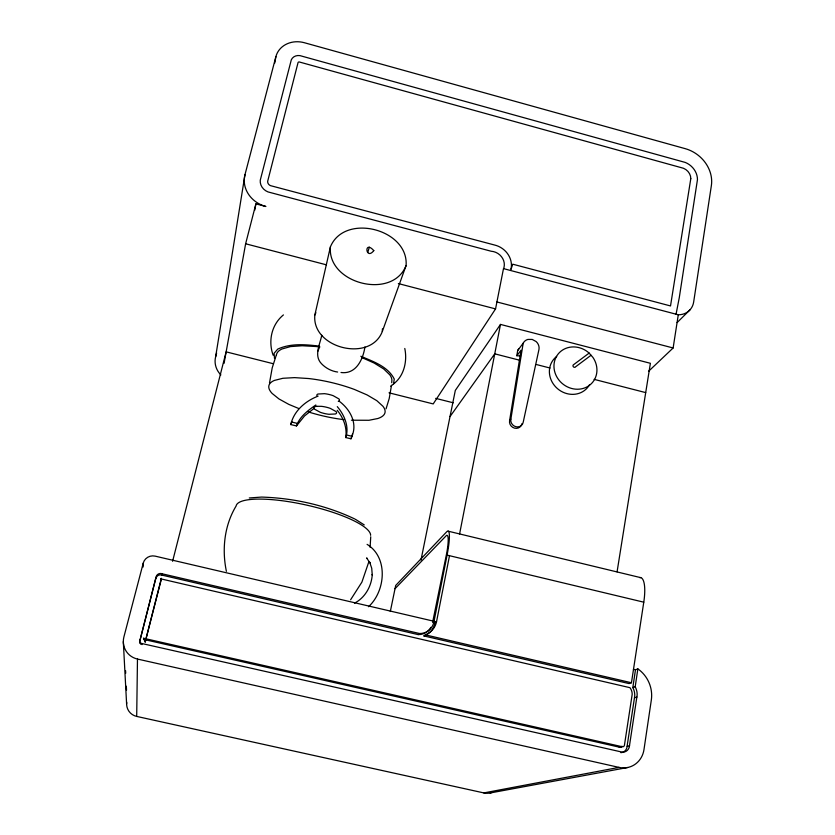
<?xml version="1.0" encoding="UTF-8"?>
<svg xmlns="http://www.w3.org/2000/svg" width="835" height="835" viewBox="0 0 835 835"><rect width="100%" height="100%" fill="white"/><g stroke="black" fill="none" stroke-linecap="round" stroke-linejoin="round"><path stroke-width="1.25" d="M370.73 536.79L370.103 547.322M492.097 792.436A16.825 15.938 77.4 0 1 483.82 792.916L136.7 716.42L137.472 659.055A18.871 18.318 -27 0 1 123.914 636.896L143.234 563.145A9.811 9.488 -11.5 0 1 155.133 556.131L436.507 621.856L449.501 555.703M139.633 642.512A2.484 2.411 -27.2 0 1 139.622 641.885L156.364 576.181A4.321 4.196 -12.9 0 1 160.873 573.499L419.535 633.514A15.061 14.592 56.4 0 0 434.043 621.271L447.069 555.118A30.822 4.676 -76.7 0 0 446.694 531.811L395.707 585.45L390.321 611.481M143.129 567.007L143.234 563.145M406.092 265.54C408.816 229.061 344.5 212.612 330.409 246.857L314.837 315.077C311.57 348.258 370.354 362.891 382.326 331.453L406.092 265.54C392.44 300.349 327.09 283.639 330.409 246.857M141.981 644.63L142.013 643.555L141.198 643.305A2.505 2.432 -27 0 1 139.654 640.789L139.81 639.954M382.326 331.453L382.42 328.854M160.55 578.801L629.903 687.664L630.415 688.364A9.623 8.903 65 0 1 632.147 694.626L624.413 745.394A2.14 1.973 69 0 1 622.451 746.793L143.557 638.264L143.589 639.443A3.089 2.996 -27.2 0 1 145.154 642L161.155 579.981C160.257 580.711 160.497 578.154 161.291 578.592L145.186 642.094M321.767 335.221C320.003 344.333 313.678 355.522 321.423 363.642C325.692 368.131 331.474 371.241 337.632 372.034M145.812 638.775L145.76 639.881L620.102 747.335A2.129 1.962 69.1 0 0 621.971 746.198M391.73 382.712L391.876 380.092A49.776 16.763 13 0 0 389.768 374.8L383.745 368.986L374.163 363.058L361.649 357.464M139.779 641.05L156.02 577.194M160.571 580.148L160.696 578.77M161.312 578.342L161.061 580.377L160.842 578.718M160.842 580.033L160.978 578.645M160.967 579.949L161.103 578.561M161.082 579.845L161.218 578.457M430.943 627.315A14.988 14.529 56.6 0 1 418.158 634.6L161.813 575.085L161.938 573.676M339.094 401.103C347.308 407.271 354.04 416.707 353.904 427.332A25.29 24.069 17.3 0 1 351.911 436.267L350.961 438.792L345.742 437.561C347.287 427.75 343.456 417.771 337.204 410.298M345.742 437.561C349.479 426.779 344.344 414.901 337.288 406.645M620.875 752.679A7.515 6.941 69.1 0 0 626.876 747.742L634.736 696.035A14.873 13.767 65.1 0 0 632.815 687.602L635.477 669.785L637.856 668.877A30.488 28.202 65 0 1 651.331 700.012L643.983 749.559A23.349 21.553 69 0 1 619.027 767.396L483.82 792.916M142.013 643.555L622.305 752.147A7.546 6.972 69 0 0 629.256 747.2L637.126 695.252A14.947 13.83 65 0 0 635.195 686.788L637.856 668.877M391.5 385.352L389.214 398.514L386.073 408.795M269.496 383.025L272.22 367.828L276.302 355.073M390.738 386.229L393.546 383.943L394.245 379.017C387.826 366.367 373.068 361.482 360.814 356.253M426.591 634.673A18.767 18.182 56.3 0 0 435.056 622.993L436.507 621.856A18.861 18.266 56.1 0 1 425.318 634.861L423.919 635.946L629.089 683.583L631.448 682.748L643.775 602.181A30.331 8.653 -77.4 0 0 639.62 577.59M648.534 371.325L673.135 347.976L678.281 314.785A18.474 16.335 40.9 0 0 693.655 302.051L711.368 185.6A32.648 28.213 37.1 0 0 685.232 148.661L304.399 42.731A24.152 21.084 19 0 0 275.894 56.623L244.979 174.661L215.649 356.733A20.593 19.309 13.2 0 0 220.868 374.905M617.075 571.839L650.392 363.298L500.489 324.418L455.315 390.415L420.997 560.014M521.885 423.731A6.44 5.981 40.1 0 1 514.621 428.167A6.44 5.981 40.1 0 1 509.59 420.631L521.05 350.189L516.823 355.741L520.612 355.95M510.853 419.149L523.19 343.206A8.621 7.88 37 0 1 527.918 339.427L532.229 339.438L536.133 341.557A8.621 7.88 37 0 1 538.972 349.416L523.201 422.26A6.461 5.991 40.1 0 1 515.905 426.716A6.461 5.991 40.1 0 1 510.853 419.149L509.59 420.631M516.823 355.741L517.679 350.523A8.496 7.786 37 0 1 518.838 348.863M274.767 63.042L275.894 56.623M224.083 363.308L245.626 243.778L255.907 203.865L265.895 206.495A28.077 25.238 17.4 0 1 244.979 174.661M254.727 210.243L255.907 203.865M459.594 533.962L500.489 324.418M676.058 314.2L679.262 297.761L697.455 179.65A17.629 15.239 37.1 0 0 685.284 162.439L299.953 55.621A8.527 7.452 19 0 0 291.29 59.869L260.269 180.193A12.034 10.813 17.4 0 0 267.983 191.914L491.189 251.241A13.224 11.951 31.7 0 1 504.016 267.325L503.568 268.64M432.812 621.344L446.808 552.655A26.511 4.018 -76.7 0 0 446.537 535.402L395.038 588.675M389.016 392.815L433.208 403.921L495.552 308.908L503.484 268.62L678.281 314.785M314.137 408.315L304.504 415.976L296.477 425.933L290.799 424.587C293.743 410.945 305.516 400.936 318.114 396.114M296.477 425.933C299.546 416.748 308.073 410.319 315.828 404.985M172.595 561.277L226.139 351.859L272.857 363.611M215.649 356.733L216.609 352.996M367.87 252.16L369.32 247.191M155.915 578.592L156.249 577.58A4.3 4.175 -13.2 0 1 160.748 574.908L161.813 575.085M364.947 346.974C363.027 359.467 356.086 374.529 341.004 372.504M368.736 562.101L361.91 582.099L350.606 599.78M290.799 424.587L291.843 421.821M317.728 351.399L319.367 347.642M314.837 315.077L315.891 312.697M450.023 416.571L494.748 353.831L519.902 360.292M517.679 350.523L523.19 343.206M283.409 314.92C271.511 324.658 267.993 341.087 273.16 355.272M368.548 606.721C385.551 591.149 388.536 557.55 367.097 544.368M677.122 322.571L690.065 309.775M393.546 383.943C404.182 375.896 407.428 361.023 404.787 348.477M418.158 634.6L419.535 633.514M589.145 353.09A22.294 20.301 40.2 0 0 554.649 360.887A22.294 20.301 40.2 0 0 579.333 389.152A22.294 20.301 40.2 0 0 592.954 357.443L589.145 353.09L573.781 364.54A1.524 1.388 40 0 0 573.384 366.784A1.524 1.388 40 0 0 575.722 366.701L591.044 355.272M354.531 603.141C365.156 597.756 371.544 586.139 372.285 574.47L372.264 575.127L371.732 568.27L369.665 562.122L370.009 562.894L366.575 557.916L367.181 558.427M632.815 687.602L635.195 686.788M634.548 697.83L636.938 697.068M619.194 747.2L621.543 746.657M627.189 746.313L629.569 745.77M490.072 792.989L627.565 767.522M249.289 497.963L261.543 497.075C293.596 498.057 325.723 505.175 354.729 518.952M351.399 420.203L368.976 420.276L377.806 418.523A50.121 15.844 12.9 0 0 382.921 406.248L376.804 400.664L367.097 394.934L354.447 389.465A64.358 20.217 13 0 0 308.637 378.537L294.557 377.629L282.877 378.286L274.412 380.426A50.215 15.865 13.2 0 0 272.158 393.462L278.963 398.942L288.847 404.401L298.899 408.565M319.21 346.128C305.474 344.448 290.705 343.175 277.784 349.082L274.078 353.299L274.517 358.476M137.472 659.055L619.027 767.396M425.318 634.861L631.448 682.748M432.603 622.419L435.056 622.993M633.421 669.305L635.477 669.785M291.405 421.978L297.114 423.335M346.661 435.025L351.911 436.267M447.069 555.118L643.775 602.181M448.092 531.164L640.758 577.653M435.682 398.368L453.259 402.794M536.258 364.498L550.098 368.047M594.123 379.361L645.705 392.607M496.919 301.957L673.135 347.976M245.626 243.778L326.412 264.831M398.358 283.576L495.552 308.908M355.48 519.328L364.258 524.923M143.557 638.264L143.63 638.337A3.11 3.016 -27 0 1 145.207 640.904L145.238 641.009M226.389 571.307C221.807 549.294 224.354 525.424 236.096 506.031A68.835 16.241 12.7 0 1 304.994 504.747A68.835 16.241 12.7 0 1 370.625 535.308M123.319 641.697L126.607 703.989M125.574 670.662L125.699 673.25M126.335 686.234L126.523 690.138M276.427 354.875A49.87 16.783 13.3 0 1 282.073 348.957L290.528 346.588L302.166 345.753L316.183 346.525A63.919 21.386 13.1 0 1 319.941 346.963M344.093 419.661A65.224 20.76 13 0 1 307.958 411.801M316.841 395.56A9.78 3.1 13.1 0 1 317.947 394.036L324.481 393.671A12.598 3.998 13 0 1 333.186 395.686L338.895 398.9A9.769 3.1 13 0 1 338.279 401.405M352.506 433.95A25.144 23.944 17.3 0 1 350.961 438.792M589.52 384.716A22.054 20.123 40.2 0 1 557.488 388.651A22.054 20.123 40.2 0 1 556.684 356.441M136.7 716.42A13.558 13.12 -39.3 0 1 126.701 702.245M425.276 635.362A18.767 18.182 56.3 0 1 423.919 635.946M140.875 644.255A2.484 2.411 -27.2 0 1 140.604 644.088M139.956 643.399A2.484 2.411 -27.2 0 1 139.81 643.127M373.809 250.615C365.647 261.011 363.674 239.301 373.809 250.615M690.795 178.659L670.515 305.944L512.742 264.194L510.957 269.444A20.551 18.579 31.7 0 0 494.33 244.958L270.592 185.673A4.54 4.081 17.4 0 1 267.68 181.247L298.043 62.604A1.242 1.085 19 0 1 299.306 61.978L683.458 168.263A10.625 9.175 37.1 0 1 690.795 178.659M316.642 406.29L315.004 406.676A9.801 3.027 13 0 0 314.513 409.15L320.264 412.292A12.671 3.924 13 0 0 328.896 414.285L335.42 413.983A9.801 3.027 13 0 0 336.014 411.54L330.274 408.367A12.64 3.904 13 0 0 321.538 406.342L316.642 406.29"/></g></svg>
